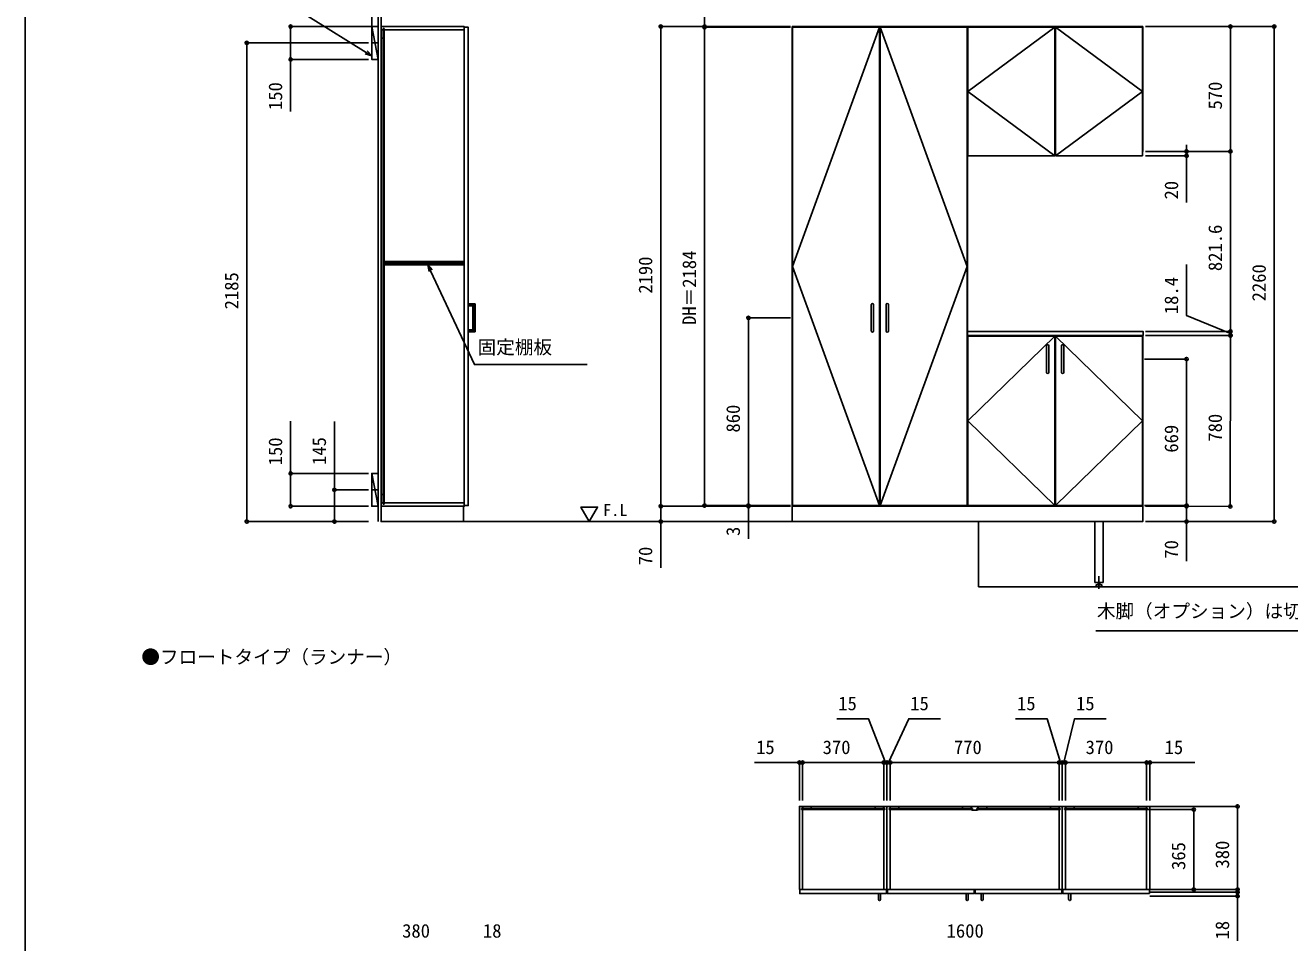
# Model space of a CAD drawing. Units: millimetres, scale not verified. Extents: x -4375 to 4375, y -6505 to 6479.
# Drawn here: x -4375 to 1395, y -79 to 4109 of the extents above; entities that cross this region are included whole.
import ezdxf
from ezdxf.enums import TextEntityAlignment as Align

# ---------------------------------------------------------------- set-up
doc = ezdxf.new("R2010")
doc.units = ezdxf.units.MM
doc.header["$LTSCALE"] = 34
for name, color, linetype in [('0-1_USER1', 3, 'Continuous'), ('0-2_YKK_11', 7, 'Continuous'), ('0-3_YKK_12', 2, 'Continuous'), ('0-4_YKK_13', 4, 'Continuous'), ('0-5_YKK_D', 6, 'Continuous'), ('0-6_YKK_ZWAK', 7, 'Continuous'), ('0-7_YSS_K', 3, 'Continuous')]:
    doc.layers.add(name, color=color, linetype=linetype)
doc.styles.add('ＭＳ ゴシック', font='')
doc.styles.get('ＭＳ ゴシック').set_extended_font_data('MS Gothic')

msp = doc.modelspace()

# ---------------------------------------------------------------- linework, layer by layer
at = {"layer": '0-1_USER1'}
msp.add_lwpolyline([(-1801.16, 1843.3), (-1763, 1909.41), (-1839.33, 1909.41)], close=True, dxfattribs=at)
at = {"layer": '0-2_YKK_11'}
for p, q in [((327.01, 3533.3), (323.01, 3533.3)), ((725, 3533.3), (723.01, 3533.3))]:
    msp.add_line(p, q, dxfattribs=at)
at = {"layer": '0-3_YKK_12'}
for p, q in [((-2741.5, 4088.3), (-2751.5, 4088.3)), ((-2741, 4049.8), (-2751.5, 4049.8)), ((-2741.5, 4093.8), (-2741.5, 4088.3)), ((-2736.5, 4093.8), (-2741.5, 4093.8)), ((-2741, 4093.8), (-2741, 1922.8)), ((-2737, 4093.8), (-2737, 1922.8)), ((-2736.5, 4093.8), (-2736.5, 4088.3)), ((-2371.5, 4088.3), (-2736.5, 4088.3)), ((-2796.79, 4028.3), (-2761.21, 4028.3)), ((-75, 3533.3), (-72.99, 3533.3)), ((-2369.21, 3023.3), (-2736.29, 3023.3)), ((-2796.79, 1988.3), (-2761.21, 1988.3)), ((-2741, 1966.8), (-2751.5, 1966.8)), ((-2751.5, 1928.3), (-2741.5, 1928.3)), ((-2741.5, 1928.3), (-2741.5, 1922.8)), ((-2736.5, 1922.8), (-2741.5, 1922.8)), ((-2736.5, 1928.3), (-2736.5, 1922.8)), ((-2736.5, 1928.3), (-2371.5, 1928.3)), ((525, 1535.92), (525, 1594)), ((-827.44, 543.3), (-827.44, 532.8)), ((-827.44, 528.8), (-827.44, 163.3)), ((-787.94, 543.3), (-496.94, 543.3)), ((-457.44, 532.8), (-457.44, 543.3)), ((-457.44, 163.3), (-457.44, 528.8)), ((-427.44, 532.8), (-427.44, 543.3)), ((-427.44, 163.3), (-427.44, 528.8)), ((-388.44, 543.3), (-97.44, 543.3)), ((-57.44, 543.3), (-27.44, 543.3)), ((-57.44, 543.3), (-57.44, 533.3)), ((-57.44, 533.3), (-51.94, 533.3)), ((-57.44, 528.3), (-51.94, 528.3)), ((-57.44, 528.3), (-57.44, 527.3)), ((-57.44, 527.3), (-51.94, 526.3)), ((-51.94, 533.3), (-51.94, 528.3)), ((-51.94, 526.3), (-32.94, 526.3)), ((-32.94, 533.3), (-27.44, 533.3)), ((-32.94, 533.3), (-32.94, 528.3)), ((-32.94, 528.3), (-27.44, 528.3)), ((-32.94, 526.3), (-27.44, 527.3)), ((-27.44, 543.3), (-27.44, 533.3)), ((-27.44, 528.3), (-27.44, 527.3)), ((303.56, 543.3), (12.56, 543.3)), ((342.56, 543.3), (342.56, 532.8)), ((342.56, 528.8), (342.56, 163.3)), ((372.56, 543.3), (372.56, 532.8)), ((372.56, 528.8), (372.56, 163.3)), ((412.06, 543.3), (703.06, 543.3)), ((742.56, 532.8), (742.56, 543.3)), ((742.56, 163.3), (742.56, 528.8))]:
    msp.add_line(p, q, dxfattribs=at)
for points in [[(-2751.5, 1913.3), (-2371.5, 1913.3), (-2371.5, 4103.3), (-2751.5, 4103.3)], [(-2371.5, 1916.3), (-2353.5, 1916.3), (-2353.5, 4100.3), (-2371.5, 4100.3)], [(-875, 1913.3), (-75, 1913.3), (-75, 4103.3), (-875, 4103.3)], [(-873, 1916.3), (-477, 1916.3), (-477, 4100.3), (-873, 4100.3)], [(-77, 1916.3), (-473, 1916.3), (-473, 4100.3), (-77, 4100.3)], [(323.01, 3513.3), (-72.99, 3513.3), (-72.99, 4100.3), (323.01, 4100.3)], [(327.01, 3513.3), (723.01, 3513.3), (723.01, 4100.3), (327.01, 4100.3)], [(-2733.5, 3015.8), (-2372, 3015.8), (-2372, 3030.8), (-2733.5, 3030.8)], [(-75, 2693.3), (726, 2693.3), (726, 2711.7), (-75, 2711.7)], [(-75, 1913.3), (725, 1913.3), (725, 2693.3), (-75, 2693.3)], [(-73, 1916.3), (323, 1916.3), (323, 2690.3), (-73, 2690.3)], [(723, 1916.3), (327, 1916.3), (327, 2690.3), (723, 2690.3)], [(-2751.5, 1843.3), (-2375.5, 1843.3), (-2375.5, 1913.3), (-2751.5, 1913.3)], [(-875, 1843.3), (725, 1843.3), (725, 1913.3), (-875, 1913.3)], [(-842.44, 163.3), (-442.44, 163.3), (-442.44, 543.3), (-842.44, 543.3)], [(-831.94, 528.8), (-452.94, 528.8), (-452.94, 532.8), (-831.94, 532.8)], [(-826.94, 532.8), (-787.94, 532.8), (-787.94, 543.3), (-826.94, 543.3)], [(-457.94, 532.8), (-496.94, 532.8), (-496.94, 543.3), (-457.94, 543.3)], [(357.56, 163.3), (-442.44, 163.3), (-442.44, 543.3), (357.56, 543.3)], [(-432.44, 528.8), (-53.44, 528.8), (-53.44, 532.8), (-432.44, 532.8)], [(-427.44, 532.8), (-388.44, 532.8), (-388.44, 543.3), (-427.44, 543.3)], [(-58.44, 532.8), (-97.44, 532.8), (-97.44, 543.3), (-58.44, 543.3)], [(347.56, 528.8), (-31.44, 528.8), (-31.44, 532.8), (347.56, 532.8)], [(-26.44, 532.8), (12.56, 532.8), (12.56, 543.3), (-26.44, 543.3)], [(342.56, 532.8), (303.56, 532.8), (303.56, 543.3), (342.56, 543.3)], [(357.56, 163.3), (757.56, 163.3), (757.56, 543.3), (357.56, 543.3)], [(368.06, 528.8), (747.06, 528.8), (747.06, 532.8), (368.06, 532.8)], [(373.06, 532.8), (412.06, 532.8), (412.06, 543.3), (373.06, 543.3)], [(742.06, 532.8), (703.06, 532.8), (703.06, 543.3), (742.06, 543.3)], [(-444.44, 145.3), (-840.44, 145.3), (-840.44, 163.3), (-444.44, 163.3)], [(-44.44, 145.3), (-440.44, 145.3), (-440.44, 163.3), (-44.44, 163.3)], [(355.56, 145.3), (-40.44, 145.3), (-40.44, 163.3), (355.56, 163.3)], [(755.56, 145.3), (359.56, 145.3), (359.56, 163.3), (755.56, 163.3)]]:
    msp.add_lwpolyline(points, close=True, dxfattribs=at)
for points in [[(-477, 4100.3), (-873, 3008.3), (-477, 1916.3)], [(-473, 1916.3), (-77, 3008.3), (-473, 4100.3)], [(725, 3533.3), (725, 4103.3), (-75, 4103.3), (-75, 3533.3)], [(323.01, 4100.3), (-72.99, 3806.8), (323.01, 3513.3)], [(327.01, 3513.3), (723.01, 3806.8), (327.01, 4100.3)], [(323, 2690.3), (-73, 2303.3), (323, 1916.3)], [(327, 1916.3), (723, 2303.3), (327, 2690.3)]]:
    msp.add_lwpolyline(points, dxfattribs=at)
at = {"layer": '0-4_YKK_13'}
for p, q in [((-2353.5, 2838.81), (-2322.92, 2837.2)), ((-2353.5, 2827.79), (-2353.5, 2838.81)), ((-2326.04, 2833.02), (-2353.5, 2834.46)), ((-2328.42, 2830.83), (-2353.5, 2832.14)), ((-2334.4, 2826.79), (-2353.5, 2827.79)), ((-2328.16, 2830.55), (-2328.16, 2716.05)), ((-2325.84, 2832.88), (-2325.84, 2713.79)), ((-2321.5, 2835.71), (-2321.5, 2710.89)), ((-514, 2834.46), (-514, 2712.14)), ((-504, 2834.46), (-504, 2712.14)), ((-446, 2834.46), (-446, 2712.14)), ((-436, 2834.46), (-436, 2712.14)), ((-2332.5, 2721.81), (-2332.5, 2824.79)), ((-2328.42, 2715.77), (-2353.5, 2714.46)), ((-2326.04, 2713.58), (-2353.5, 2712.14)), ((286, 2646.46), (286, 2524.14)), ((296, 2646.46), (296, 2524.14)), ((354, 2646.46), (354, 2524.14)), ((364, 2646.46), (364, 2524.14)), ((521.1, 1565.3), (521.1, 1555.3)), ((528.9, 1565.3), (528.9, 1555.3)), ((-481.44, 145.3), (-471.44, 145.3)), ((-481.44, 117.64), (-481.44, 145.3)), ((-471.44, 117.64), (-471.44, 145.3)), ((-81.44, 145.3), (-71.44, 145.3)), ((-81.44, 117.64), (-81.44, 145.3)), ((-71.44, 117.64), (-71.44, 145.3)), ((-13.44, 145.3), (-3.44, 145.3)), ((-13.44, 117.64), (-13.44, 145.3)), ((-3.44, 117.64), (-3.44, 145.3)), ((386.56, 145.3), (396.56, 145.3)), ((386.56, 117.64), (386.56, 145.3)), ((396.56, 117.64), (396.56, 145.3))]:
    msp.add_line(p, q, dxfattribs=at)
for points in [[(-2328.42, 2830.83), (-2328.33, 2830.81), (-2328.25, 2830.77), (-2328.2, 2830.73), (-2328.18, 2830.67), (-2328.16, 2830.55)], [(-2325.84, 2832.81), (-2325.85, 2832.88), (-2325.88, 2832.94), (-2325.92, 2832.99), (-2325.97, 2833.01), (-2326.04, 2833.02)], [(-2322.92, 2709.4), (-2353.5, 2707.79), (-2353.5, 2718.81), (-2334.4, 2719.81)], [(-2328.42, 2715.77), (-2328.33, 2715.79), (-2328.25, 2715.83), (-2328.2, 2715.87), (-2328.18, 2715.93), (-2328.16, 2716.05)], [(-2325.84, 2713.79), (-2325.85, 2713.72), (-2325.88, 2713.66), (-2325.92, 2713.61), (-2325.97, 2713.59), (-2326.04, 2713.58)]]:
    msp.add_lwpolyline(points, dxfattribs=at)
for points in [[(506, 1565.3), (544, 1565.3), (544, 1843.3), (506, 1843.3)], [(512.75, 1545.3), (537.25, 1545.3), (537.25, 1555.3), (512.75, 1555.3)]]:
    msp.add_lwpolyline(points, close=True, dxfattribs=at)
for centre, radius, start, end in [((-2323, 2835.71), 1.5, 359.78876, 87.2363), ((-509, 2833.76), 5.05, 8.0102, 171.9898), ((-441, 2833.76), 5.05, 8.0102, 171.9898), ((-2334.5, 2824.79), 2, 0.20478, 86.80473), ((-2334.5, 2721.81), 2, 273.20478, 359.80473), ((-509, 2712.84), 5.05, 188.0102, 351.9898), ((-441, 2712.84), 5.05, 188.0102, 351.9898), ((-2323, 2710.89), 1.5, 272.78876, 0.2363), ((291, 2645.76), 5.05, 8.0102, 171.9898), ((359, 2645.76), 5.05, 8.0102, 171.9898), ((291, 2524.84), 5.05, 188.0102, 351.9898), ((359, 2524.84), 5.05, 188.0102, 351.9898), ((-476.44, 118.35), 5.05, 188.0693, 351.9307), ((-76.44, 118.35), 5.05, 188.0693, 351.9307), ((-8.44, 118.35), 5.05, 188.0693, 351.9307), ((391.56, 118.35), 5.05, 188.0693, 351.9307)]:
    msp.add_arc(centre, radius, start, end, dxfattribs=at)
at = {"layer": '0-5_YKK_D'}
for p, q in [((-2794, 4104.3), (-2794, 4304.3)), ((-1275, 4103.3), (-1275, 4252.56)), ((-2795, 4103.3), (-3165, 4103.3)), ((-883, 4103.3), (-1476, 4103.3)), ((-1475, 4103.3), (-1475, 1913.3)), ((-883, 4103.3), (-1276, 4103.3)), ((-883, 4100.3), (-1276, 4100.3)), ((-883, 4100.3), (-1276, 4100.3)), ((-1275, 4100.3), (-1275, 4103.3)), ((-1275, 1916.3), (-1275, 4100.3)), ((-1275, 4100.3), (-1275, 4070.3)), ((738.01, 4103.3), (1126, 4103.3)), ((738.01, 4103.3), (1326, 4103.3)), ((1125, 3533.3), (1125, 4103.3)), ((1325, 1843.3), (1325, 4103.3)), ((-2808.94, 4028.3), (-3365, 4028.3)), ((-3364, 1843.3), (-3364, 4028.3)), ((-2808.94, 3953.3), (-3165, 3953.3)), ((738.01, 3533.3), (1126, 3533.3)), ((738.01, 3533.3), (1126, 3533.3)), ((738.01, 3533.3), (926, 3533.3)), ((925, 3533.3), (925, 3563.3)), ((925, 3533.3), (925, 3513.3)), ((1125, 2711.7), (1125, 3533.3)), ((738.01, 3513.3), (926, 3513.3)), ((925, 3513.3), (925, 3300.29)), ((-883, 2773.3), (-1076, 2773.3)), ((-1075, 1913.3), (-1075, 2773.3)), ((1125, 2711.7), (1125, 2741.7)), ((738.01, 2711.7), (1126, 2711.7)), ((738.01, 2711.7), (1126, 2711.7)), ((738.01, 2693.3), (1126, 2693.3)), ((738.01, 2693.28), (1126.34, 2692.79)), ((1125.34, 2692.79), (1124.34, 1912.79)), ((1125, 2693.3), (1125, 2711.7)), ((1125, 2693.3), (1125, 2711.7)), ((1125, 2693.3), (1125, 2663.3)), ((733, 2585.3), (926, 2585.3)), ((925, 1916.3), (925, 2585.3)), ((-2808.94, 2063.3), (-3165, 2063.3)), ((-2808.94, 1988.3), (-2965, 1988.3)), ((-2808.94, 1913.3), (-3165, 1913.3)), ((-883, 1913.3), (-1476, 1913.3)), ((-883, 1913.3), (-1476, 1913.3)), ((-883, 1916.3), (-1276, 1916.3)), ((-883, 1916.3), (-1076, 1916.3)), ((-883, 1913.3), (-1076, 1913.3)), ((-883, 1913.3), (-1076, 1913.3)), ((-1075, 1916.3), (-1075, 1946.3)), ((-1075, 1916.3), (-1075, 1913.3)), ((-1075, 1913.3), (-1075, 1764.04)), ((733, 1916.3), (926, 1916.3)), ((738.01, 1913.3), (926, 1913.3)), ((738.01, 1913.28), (1125.34, 1912.79)), ((-2808.94, 1843.3), (-3365, 1843.3)), ((-2808.94, 1843.3), (-2965, 1843.3)), ((-883, 1843.3), (-1476, 1843.3)), ((738.01, 1843.3), (926, 1843.3)), ((738.01, 1843.3), (1326, 1843.3)), ((-842.44, 743.3), (-1046.76, 743.3)), ((-842.44, 569.4), (-842.44, 744.3)), ((-827.44, 743.3), (-842.44, 743.3)), ((-827.44, 569.4), (-827.44, 744.3)), ((-827.44, 569.4), (-827.44, 744.3)), ((-457.44, 743.3), (-827.44, 743.3)), ((-827.44, 743.3), (-797.44, 743.3)), ((-457.44, 743.3), (-487.44, 743.3)), ((-442.44, 743.3), (-472.44, 743.3)), ((-457.44, 569.4), (-457.44, 744.3)), ((-457.44, 569.4), (-457.44, 744.3)), ((-442.44, 743.3), (-457.44, 743.3)), ((-442.44, 743.3), (-457.44, 743.3)), ((-442.44, 569.4), (-442.44, 744.3)), ((-442.44, 569.4), (-442.44, 744.3)), ((-427.44, 743.3), (-442.44, 743.3)), ((-427.44, 743.3), (-442.44, 743.3)), ((-442.44, 743.3), (-412.44, 743.3)), ((-427.44, 569.4), (-427.44, 744.3)), ((-427.44, 569.4), (-427.44, 744.3)), ((342.56, 743.3), (-427.44, 743.3)), ((-427.44, 743.3), (-397.44, 743.3)), ((342.56, 743.3), (312.56, 743.3)), ((357.56, 743.3), (327.56, 743.3)), ((342.56, 569.4), (342.56, 744.3)), ((342.56, 569.4), (342.56, 744.3)), ((357.56, 743.3), (342.56, 743.3)), ((357.56, 743.3), (342.56, 743.3)), ((357.56, 569.4), (357.56, 744.3)), ((357.56, 569.4), (357.56, 744.3)), ((372.56, 743.3), (357.56, 743.3)), ((372.56, 743.3), (357.56, 743.3)), ((357.56, 743.3), (387.56, 743.3)), ((372.56, 569.4), (372.56, 744.3)), ((372.56, 569.4), (372.56, 744.3)), ((742.56, 743.3), (372.56, 743.3)), ((372.56, 743.3), (402.56, 743.3)), ((742.56, 743.3), (712.56, 743.3)), ((742.56, 569.4), (742.56, 744.3)), ((742.56, 569.4), (742.56, 744.3)), ((742.56, 743.3), (757.56, 743.3)), ((757.56, 569.4), (757.56, 744.3)), ((757.56, 743.3), (961.87, 743.3)), ((743.56, 528.3), (958.56, 528.3)), ((758.56, 543.3), (1158.56, 543.3)), ((957.56, 163.3), (957.56, 528.3)), ((1157.56, 163.3), (1157.56, 543.3)), ((1157.56, 151.66), (1157.56, 181.66)), ((756.56, 133.66), (1158.56, 133.66)), ((758.56, 163.3), (1158.56, 163.3)), ((758.56, 163.3), (958.56, 163.3)), ((758.56, 151.66), (1158.56, 151.66)), ((1157.56, 151.66), (1157.56, 133.66)), ((1157.56, 133.66), (1157.56, -71.14))]:
    msp.add_line(p, q, dxfattribs=at)
for points in [[(-2794, 3969.63), (-2819.44, 3985.52), (-3327.99, 4303.3), (-3960.87, 4303.3)], [(-3164, 4103.3), (-3164, 3953.3), (-3164, 3715.23)], [(-2815.18, 3992.34), (-2794, 3969.63), (-2823.7, 3978.71)], [(-2532.57, 2985.21), (-2537.97, 3015.8), (-2518, 2992.01)], [(-2537.97, 3015.8), (-2525.29, 2988.61), (-2325.56, 2560.29), (-1810.64, 2560.29)], [(1125, 2702.5), (925, 2783.45), (925, 3017.12)], [(-3164, 1913.3), (-3164, 2063.3), (-3164, 2301.37)], [(-2964, 1843.3), (-2964, 1988.3), (-2964, 2300.89)], [(-1475, 1913.3), (-1475, 1843.3), (-1475, 1632.22)], [(925, 1913.3), (925, 1843.3), (925, 1662.22)], [(2211.5, 1625.5), (2198.82, 1598.31), (2080.84, 1345.3), (509.87, 1345.3)], [(-449.94, 743.3), (-527.58, 943.3), (-671.9, 943.3)], [(-434.94, 743.3), (-343.29, 943.3), (-198.97, 943.3)], [(350.06, 743.3), (288.38, 943.3), (144.06, 943.3)], [(365.06, 743.3), (413.41, 943.3), (557.73, 943.3)]]:
    msp.add_lwpolyline(points, dxfattribs=at)
for centre in [(-3164, 4103.3), (-1475, 4103.3), (-1275, 4103.3), (-1275, 4100.3), (-1275, 4100.3), (1125, 4103.3), (1325, 4103.3), (-3364, 4028.3), (-3164, 3953.3), (925, 3533.3), (925, 3513.3), (1125, 3533.3), (1125, 3533.3), (-1075, 2773.3), (1125, 2711.7), (1125, 2711.7), (1125, 2693.3), (1125.34, 2692.79), (925, 2585.3), (-3164, 2063.3), (-2964, 1988.3), (-3164, 1913.3), (-1475, 1913.3), (-1475, 1913.3), (-1275, 1916.3), (-1075, 1916.3), (-1075, 1913.3), (-1075, 1913.3), (925, 1916.3), (925, 1913.3), (1124.34, 1912.79), (-3364, 1843.3), (-2964, 1843.3), (-1475, 1843.3), (925, 1843.3), (1325, 1843.3), (-842.44, 743.3), (-827.44, 743.3), (-827.44, 743.3), (-457.44, 743.3), (-457.44, 743.3), (-442.44, 743.3), (-442.44, 743.3), (-427.44, 743.3), (-427.44, 743.3), (342.56, 743.3), (342.56, 743.3), (357.56, 743.3), (357.56, 743.3), (372.56, 743.3), (372.56, 743.3), (742.56, 743.3), (742.56, 743.3), (757.56, 743.3), (957.56, 528.3), (1157.56, 543.3), (957.56, 163.3), (1157.56, 163.3), (1157.56, 151.66), (1157.56, 133.66)]:
    msp.add_circle(centre, 7.5, dxfattribs=at)
at = {"layer": '0-6_YKK_ZWAK'}
msp.add_line((-4375, 6245.3), (-4375, -6504.7), dxfattribs=at)
at = {"layer": '0-7_YSS_K'}
for p, q in [((-2764, 1843.3), (-2764, 4187.11)), ((-2764, 3953.3), (-2794, 4103.3)), ((-2764, 1913.3), (-2794, 2063.3)), ((-25, 1843.3), (-25, 1545.3)), ((2554.5, 1545.3), (-25, 1545.3))]:
    msp.add_line(p, q, dxfattribs=at)
msp.add_lwpolyline([(-25, 1843.3), (-2751.5, 1843.3), (-2751.5, 4187.11)], dxfattribs=at)
for points in [[(-2764, 3953.3), (-2794, 3953.3), (-2794, 4103.3), (-2764, 4103.3)], [(-2764, 1913.3), (-2794, 1913.3), (-2794, 2063.3), (-2764, 2063.3)]]:
    msp.add_lwpolyline(points, close=True, dxfattribs=at)

# ---------------------------------------------------------------- texts
at = {"layer": '0-1_USER1', "style": 'ＭＳ ゴシック'}
for s, height, p in [('F.L', 54.99, (-1738.52, 1852.3)), ('●フロートタイプ（ランナー）', 62.32, (-3845.59, 1175.44))]:
    msp.add_text(s, height=height, dxfattribs=at).set_placement(p, align=Align.BOTTOM_LEFT)
at = {"layer": '0-5_YKK_D', "style": 'ＭＳ ゴシック'}
for s, rotation, p in [('150', 90, (-3184, 3722.19)), ('570', 90, (1105, 3724.61)), ('20', 90, (905, 3314.01)), ('821.6', 90, (1105, 2986.79)), ('DH＝2184', 90, (-1295, 2740.98)), ('2190', 90, (-1495, 2883.7)), ('2260', 90, (1305, 2848.7)), ('2185', 90, (-3384, 2812.16)), ('18.4', 90, (905, 2790.41)), ('860', 90, (-1095, 2249.85)), ('780', 89.927, (1104.72, 2208.15)), ('669', 90, (905, 2158.07)), ('150', 90, (-3184, 2100.26)), ('145', 90, (-2984, 2101.71)), ('3', 90, (-1095, 1777.76)), ('70', 90, (905, 1674.01)), ('70', 90, (-1495, 1644.01)), ('365', 90, (937.56, 253.07)), ('380', 90, (1137.56, 259.61)), ('18', 90, (1137.56, -64.18))]:
    msp.add_text(s, height=62.32, rotation=rotation, dxfattribs=at).set_placement(p, align=Align.BOTTOM_LEFT)
for s, p in [('固定棚板', (-2310.87, 2589.79)), ('木脚（オプション）は切断可能', (515.32, 1384.88)), ('15', (-664.94, 963.3)), ('15', (-336.33, 963.3)), ('15', (151.02, 963.3)), ('15', (420.37, 963.3)), ('15', (-1039.8, 763.3)), ('370', (-736.14, 763.3)), ('770', (-137.1, 763.3)), ('370', (463.86, 763.3)), ('15', (824.52, 763.3)), ('380', (-2655.19, -74.7)), ('18', (-2286.54, -74.7)), ('1600', (-170.43, -74.7))]:
    msp.add_text(s, height=62.32, dxfattribs=at).set_placement(p, align=Align.BOTTOM_LEFT)

doc.saveas('drawing.dxf')
